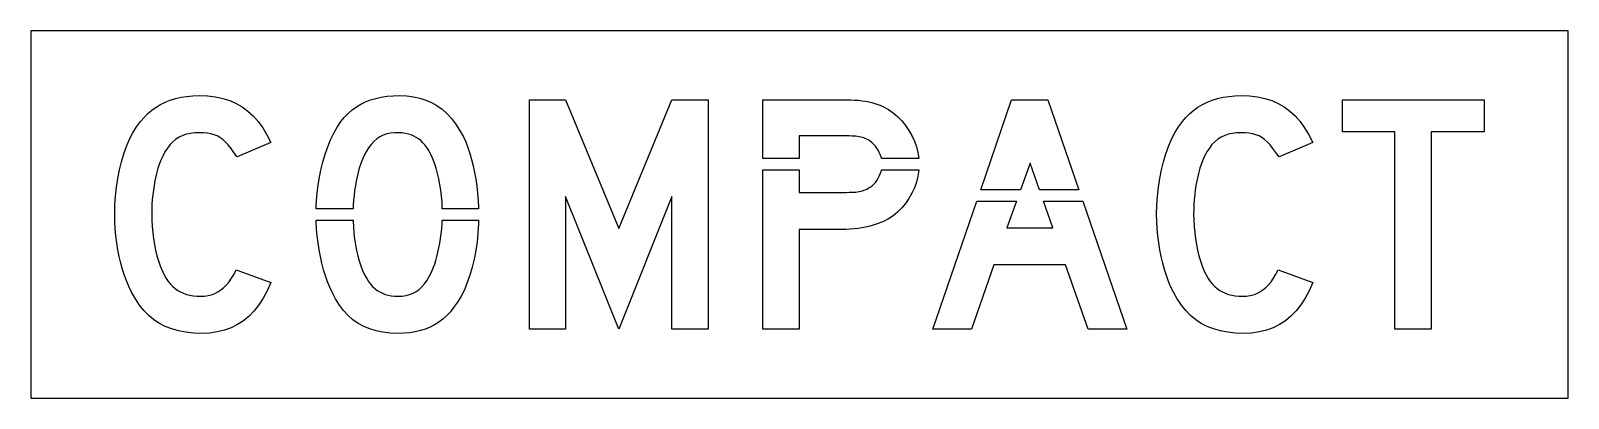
# Model space of a CAD drawing. Extents: x 0 to 67, y 0 to 16.
import ezdxf

# ---------------------------------------------------------------- set-up
doc = ezdxf.new("R2010")
doc.units = 0
doc.layers.add('CUT', color=7, linetype='Continuous')
doc.layers.add('OUTSIDE', color=1, linetype='Continuous')

msp = doc.modelspace()

# ---------------------------------------------------------------- linework, layer by layer
at = {"layer": 'CUT'}
for points in [[(9.5135, 3.577), (9.2715, 3.377), (9.0135, 3.208), (8.7365, 3.07), (8.4415, 2.963), (8.1295, 2.886), (7.7975, 2.84), (7.4475, 2.825), (7.0895, 2.836), (6.7535, 2.872), (6.4375, 2.931), (6.1415, 3.016), (5.8645, 3.125), (5.6055, 3.259), (5.3635, 3.419), (5.1395, 3.604), (4.9305, 3.816), (4.7375, 4.055), (4.5595, 4.321), (4.3945, 4.614), (4.2845, 4.841), (4.1815, 5.083), (4.0875, 5.338), (4.0015, 5.606), (3.9235, 5.884), (3.8555, 6.171), (3.7965, 6.467), (3.7475, 6.769), (3.7085, 7.076), (3.6805, 7.388), (3.6635, 7.702), (3.6575, 8.018), (3.6665, 8.412), (3.6925, 8.804), (3.7345, 9.191), (3.7935, 9.571), (3.8675, 9.94), (3.9565, 10.298), (4.0595, 10.641), (4.1775, 10.968), (4.3095, 11.274), (4.4535, 11.559), (4.6115, 11.819), (4.7805, 12.053), (4.9355, 12.23), (5.0995, 12.392), (5.2745, 12.539), (5.4605, 12.671), (5.6565, 12.788), (5.8645, 12.89), (6.0825, 12.977), (6.3115, 13.048), (6.5525, 13.104), (6.8035, 13.143), (7.0675, 13.167), (7.3425, 13.175), (7.7075, 13.162), (8.0515, 13.122), (8.3725, 13.055), (8.6745, 12.96), (8.9565, 12.836), (9.2195, 12.684), (9.4655, 12.503), (9.6945, 12.292), (9.9075, 12.05), (10.1065, 11.778), (10.2925, 11.475), (10.4645, 11.14), (8.9915, 10.509), (8.8555, 10.706), (8.7275, 10.879), (8.6055, 11.029), (8.4855, 11.156), (8.3665, 11.263), (8.2455, 11.351), (8.1205, 11.421), (7.9885, 11.476), (7.8465, 11.515), (7.6935, 11.542), (7.5265, 11.557), (7.3425, 11.561), (7.1465, 11.554), (6.9615, 11.531), (6.7875, 11.493), (6.6245, 11.438), (6.4715, 11.366), (6.3295, 11.276), (6.1955, 11.168), (6.0715, 11.042), (5.9555, 10.895), (5.8485, 10.729), (5.7495, 10.542), (5.6575, 10.333), (5.5985, 10.179), (5.5445, 10.013), (5.4945, 9.838), (5.4485, 9.655), (5.4085, 9.464), (5.3725, 9.268), (5.3425, 9.066), (5.3175, 8.86), (5.2975, 8.651), (5.2835, 8.44), (5.2745, 8.229), (5.2715, 8.018), (5.2775, 7.746), (5.2915, 7.476), (5.3165, 7.209), (5.3495, 6.947), (5.3925, 6.691), (5.4435, 6.443), (5.5015, 6.205), (5.5685, 5.977), (5.6425, 5.763), (5.7225, 5.562), (5.8105, 5.378), (5.9035, 5.211), (5.9935, 5.085), (6.0885, 4.971), (6.1885, 4.868), (6.2945, 4.776), (6.4075, 4.696), (6.5265, 4.627), (6.6525, 4.569), (6.7875, 4.522), (6.9295, 4.485), (7.0815, 4.459), (7.2415, 4.444), (7.4125, 4.439), (7.5755, 4.446), (7.7315, 4.468), (7.8805, 4.506), (8.0235, 4.559), (8.1595, 4.629), (8.2895, 4.715), (8.4135, 4.818), (8.5325, 4.938), (8.6455, 5.075), (8.7545, 5.231), (8.8575, 5.404), (8.9565, 5.596), (10.4645, 5.035), (10.3075, 4.682), (10.1345, 4.36), (9.9445, 4.068), (9.7375, 3.807)], [(17.8695, 9.061), (17.8315, 9.313), (17.7855, 9.557), (17.7305, 9.791), (17.6685, 10.015), (17.5985, 10.228), (17.5205, 10.428), (17.4355, 10.616), (17.3425, 10.789), (17.2615, 10.915), (17.1775, 11.027), (17.0905, 11.127), (16.9975, 11.216), (16.9005, 11.293), (16.7985, 11.36), (16.6905, 11.416), (16.5755, 11.463), (16.4545, 11.5), (16.3255, 11.529), (16.1885, 11.549), (16.0435, 11.561), (15.8565, 11.561), (15.6805, 11.544), (15.5155, 11.508), (15.3605, 11.454), (15.2155, 11.381), (15.0795, 11.289), (14.9515, 11.179), (14.8325, 11.049), (14.7215, 10.9), (14.6175, 10.731), (14.5205, 10.542), (14.4295, 10.333), (14.3705, 10.178), (14.3165, 10.011), (14.2665, 9.833), (14.2205, 9.646), (14.1805, 9.451), (14.1445, 9.25), (14.1145, 9.044), (14.0895, 8.834), (14.0695, 8.621), (14.0555, 8.408), (14.0489, 8.251), (12.4354, 8.251), (12.4385, 8.391), (12.4645, 8.791), (12.5065, 9.181), (12.5635, 9.56), (12.6365, 9.927), (12.7235, 10.281), (12.8245, 10.62), (12.9395, 10.943), (13.0665, 11.249), (13.2055, 11.537), (13.3565, 11.805), (13.5175, 12.053), (13.6715, 12.237), (13.8345, 12.404), (14.0065, 12.554), (14.1895, 12.687), (14.3835, 12.803), (14.5875, 12.904), (14.8045, 12.988), (15.0325, 13.056), (15.2745, 13.109), (15.5285, 13.146), (15.7965, 13.168), (16.0795, 13.175), (16.3865, 13.164), (16.6795, 13.128), (16.9565, 13.069), (17.2185, 12.984), (17.4675, 12.875), (17.7015, 12.741), (17.9235, 12.581), (18.1325, 12.396), (18.3295, 12.184), (18.5145, 11.945), (18.6875, 11.679), (18.8515, 11.386), (18.9525, 11.159), (19.0465, 10.917), (19.1325, 10.662), (19.2105, 10.394), (19.2805, 10.116), (19.3425, 9.829), (19.3945, 9.533), (19.4385, 9.231), (19.4725, 8.924), (19.4975, 8.612), (19.5125, 8.298), (19.5132, 8.251), (17.9346, 8.251), (17.9345, 8.261), (17.9215, 8.534), (17.8995, 8.801)], [(23.3075, 3), (21.7285, 3), (21.7285, 13), (23.3075, 13), (25.6235, 7.386), (27.9395, 13), (29.5175, 13), (29.5175, 3), (27.9395, 3), (27.9395, 8.789), (25.6235, 3), (23.3075, 8.789)], [(36.8735, 10.888), (36.8105, 10.973), (36.7415, 11.052), (36.6655, 11.124), (36.5855, 11.189), (36.4995, 11.246), (36.4315, 11.279), (36.3665, 11.307), (36.3025, 11.332), (36.2385, 11.353), (36.1735, 11.371), (36.1055, 11.386), (36.0325, 11.398), (35.9545, 11.407), (35.8685, 11.413), (35.7735, 11.418), (35.6695, 11.42), (35.5525, 11.421), (33.4825, 11.421), (33.4825, 10.444), (31.9035, 10.444), (31.9035, 13), (35.3425, 13), (35.5385, 12.998), (35.7235, 12.994), (35.8985, 12.985), (36.0645, 12.973), (36.2225, 12.956), (36.3725, 12.934), (36.5165, 12.907), (36.6545, 12.875), (36.7875, 12.837), (36.9165, 12.793), (37.0425, 12.742), (37.1665, 12.684), (37.3815, 12.566), (37.5855, 12.424), (37.7775, 12.26), (37.9565, 12.077), (38.1205, 11.877), (38.2675, 11.662), (38.3965, 11.435), (38.5055, 11.198), (38.5925, 10.952), (38.6575, 10.702), (38.6965, 10.448), (38.6967, 10.444), (37.0669, 10.444), (37.0525, 10.505), (37.0195, 10.606), (36.9785, 10.704), (36.9295, 10.798)], [(44.3245, 13), (45.6741, 9.0755), (43.9561, 9.0755), (43.5525, 10.228), (43.1349, 9.0755), (41.3963, 9.0755), (42.7455, 13)], [(55.1415, 3.807), (54.9175, 3.577), (54.6755, 3.377), (54.4175, 3.208), (54.1405, 3.07), (53.8455, 2.963), (53.5335, 2.886), (53.2015, 2.84), (52.8515, 2.825), (52.4935, 2.836), (52.1575, 2.872), (51.8415, 2.931), (51.5455, 3.016), (51.2685, 3.125), (51.0095, 3.259), (50.7675, 3.419), (50.5435, 3.604), (50.3345, 3.816), (50.1415, 4.055), (49.9635, 4.321), (49.7985, 4.614), (49.6885, 4.841), (49.5855, 5.083), (49.4915, 5.338), (49.4055, 5.606), (49.3275, 5.884), (49.2595, 6.171), (49.2005, 6.467), (49.1515, 6.769), (49.1125, 7.076), (49.0845, 7.388), (49.0675, 7.702), (49.0615, 8.018), (49.0705, 8.412), (49.0965, 8.804), (49.1385, 9.191), (49.1975, 9.571), (49.2715, 9.94), (49.3605, 10.298), (49.4635, 10.641), (49.5815, 10.968), (49.7135, 11.274), (49.8575, 11.559), (50.0155, 11.819), (50.1845, 12.053), (50.3395, 12.23), (50.5035, 12.392), (50.6785, 12.539), (50.8645, 12.671), (51.0605, 12.788), (51.2685, 12.89), (51.4865, 12.977), (51.7155, 13.048), (51.9565, 13.104), (52.2075, 13.143), (52.4715, 13.167), (52.7465, 13.175), (53.1115, 13.162), (53.4555, 13.122), (53.7765, 13.055), (54.0785, 12.96), (54.3605, 12.836), (54.6235, 12.684), (54.8695, 12.503), (55.0985, 12.292), (55.3115, 12.05), (55.5105, 11.778), (55.6965, 11.475), (55.8685, 11.14), (54.3955, 10.509), (54.2595, 10.706), (54.1315, 10.879), (54.0095, 11.029), (53.8895, 11.156), (53.7705, 11.263), (53.6495, 11.351), (53.5245, 11.421), (53.3925, 11.476), (53.2505, 11.515), (53.0975, 11.542), (52.9305, 11.557), (52.7465, 11.561), (52.5505, 11.554), (52.3655, 11.531), (52.1915, 11.493), (52.0285, 11.438), (51.8755, 11.366), (51.7335, 11.276), (51.5995, 11.168), (51.4755, 11.042), (51.3595, 10.895), (51.2525, 10.729), (51.1535, 10.542), (51.0615, 10.333), (51.0025, 10.179), (50.9485, 10.013), (50.8985, 9.838), (50.8525, 9.655), (50.8125, 9.464), (50.7765, 9.268), (50.7465, 9.066), (50.7215, 8.86), (50.7015, 8.651), (50.6875, 8.44), (50.6785, 8.229), (50.6755, 8.018), (50.6815, 7.746), (50.6955, 7.476), (50.7205, 7.209), (50.7535, 6.947), (50.7965, 6.691), (50.8475, 6.443), (50.9055, 6.205), (50.9725, 5.977), (51.0465, 5.763), (51.1265, 5.562), (51.2145, 5.378), (51.3075, 5.211), (51.3975, 5.085), (51.4925, 4.971), (51.5925, 4.868), (51.6985, 4.776), (51.8115, 4.696), (51.9305, 4.627), (52.0565, 4.569), (52.1915, 4.522), (52.3335, 4.485), (52.4855, 4.459), (52.6455, 4.444), (52.8165, 4.439), (52.9795, 4.446), (53.1355, 4.468), (53.2845, 4.506), (53.4275, 4.559), (53.5635, 4.629), (53.6935, 4.715), (53.8175, 4.818), (53.9365, 4.938), (54.0495, 5.075), (54.1585, 5.231), (54.2615, 5.404), (54.3605, 5.596), (55.8685, 5.035), (55.7115, 4.682), (55.5385, 4.36), (55.3485, 4.068)], [(59.4475, 11.596), (57.1675, 11.596), (57.1675, 13), (63.3425, 13), (63.3425, 11.596), (61.0265, 11.596), (61.0265, 3), (59.4475, 3)], [(38.1205, 8.483), (37.9565, 8.285), (37.7775, 8.106), (37.5855, 7.947), (37.3815, 7.812), (37.1665, 7.702), (37.0495, 7.651), (36.9265, 7.603), (36.7975, 7.558), (36.6625, 7.517), (36.5205, 7.48), (36.3725, 7.447), (36.2185, 7.419), (36.0565, 7.395), (35.8885, 7.376), (35.7135, 7.362), (35.5315, 7.354), (35.3425, 7.351), (33.4825, 7.351), (33.4825, 3), (31.9035, 3), (31.9035, 9.942), (33.4825, 9.942), (33.4825, 8.965), (35.5525, 8.965), (35.6695, 8.966), (35.7735, 8.968), (35.8685, 8.973), (35.9545, 8.979), (36.0325, 8.988), (36.1055, 9), (36.1735, 9.015), (36.2385, 9.032), (36.3025, 9.054), (36.3665, 9.079), (36.4315, 9.107), (36.4995, 9.14), (36.5855, 9.19), (36.6655, 9.25), (36.7415, 9.32), (36.8105, 9.398), (36.8735, 9.483), (36.9295, 9.575), (36.9785, 9.671), (37.0195, 9.772), (37.0525, 9.876), (37.0676, 9.942), (38.6971, 9.942), (38.6965, 9.93), (38.6575, 9.67), (38.5925, 9.414), (38.5055, 9.165), (38.3965, 8.925), (38.2675, 8.697)], [(42.9531, 8.5735), (42.5355, 7.421), (44.5355, 7.421), (44.1319, 8.5735), (45.8468, 8.5735), (47.7635, 3), (46.0795, 3), (45.0965, 5.807), (41.9735, 5.807), (40.9915, 3), (39.3075, 3), (41.2237, 8.5735)], [(19.1375, 5.359), (19.0235, 5.032), (18.8955, 4.726), (18.7545, 4.441), (18.5985, 4.181), (18.4295, 3.947), (18.2845, 3.763), (18.1285, 3.596), (17.9625, 3.446), (17.7865, 3.313), (17.6005, 3.197), (17.4035, 3.096), (17.1965, 3.012), (16.9795, 2.944), (16.7525, 2.891), (16.5145, 2.854), (16.2665, 2.832), (16.0085, 2.825), (15.6685, 2.836), (15.3495, 2.872), (15.0515, 2.931), (14.7715, 3.016), (14.5105, 3.125), (14.2675, 3.259), (14.0415, 3.419), (13.8305, 3.604), (13.6355, 3.816), (13.4545, 4.055), (13.2865, 4.321), (13.1315, 4.614), (13.0295, 4.834), (12.9335, 5.073), (12.8445, 5.328), (12.7625, 5.596), (12.6885, 5.877), (12.6225, 6.167), (12.5665, 6.464), (12.5185, 6.766), (12.4805, 7.071), (12.4525, 7.377), (12.4355, 7.682), (12.4342, 7.749), (14.0479, 7.749), (14.0485, 7.719), (14.0615, 7.455), (14.0825, 7.194), (14.1125, 6.936), (14.1515, 6.684), (14.1975, 6.439), (14.2515, 6.202), (14.3145, 5.976), (14.3845, 5.762), (14.4625, 5.562), (14.5475, 5.378), (14.6405, 5.211), (14.7215, 5.085), (14.8075, 4.971), (14.8985, 4.868), (14.9955, 4.776), (15.0975, 4.696), (15.2065, 4.627), (15.3215, 4.569), (15.4435, 4.522), (15.5735, 4.485), (15.7105, 4.459), (15.8555, 4.444), (16.0085, 4.439), (16.1875, 4.447), (16.3545, 4.471), (16.5115, 4.513), (16.6585, 4.571), (16.7965, 4.647), (16.9255, 4.741), (17.0465, 4.853), (17.1605, 4.984), (17.2675, 5.134), (17.3675, 5.304), (17.4625, 5.493), (17.5525, 5.702), (17.6045, 5.842), (17.6545, 6), (17.7015, 6.172), (17.7465, 6.355), (17.7875, 6.549), (17.8245, 6.75), (17.8575, 6.956), (17.8855, 7.165), (17.9085, 7.374), (17.9245, 7.582), (17.9335, 7.749), (19.5128, 7.749), (19.5095, 7.588), (19.4855, 7.196), (19.4465, 6.809), (19.3915, 6.429), (19.3215, 6.06), (19.2365, 5.702)]]:
    msp.add_lwpolyline(points, close=True, dxfattribs=at)
at = {"layer": 'OUTSIDE'}
msp.add_lwpolyline([(0, 0), (67, 0), (67, 16), (0, 16)], close=True, dxfattribs=at)

doc.saveas('drawing.dxf')
